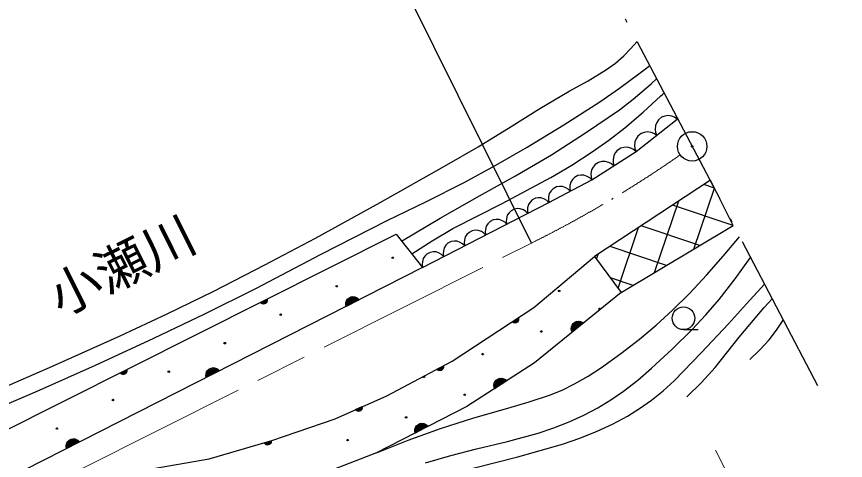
# Model space of a CAD drawing. Units: millimetres, scale not verified. Extents: x 67898 to 707898, y 1591 to 361591.
# Drawn here: x 238852 to 294848, y 263408 to 293418 of the extents above; entities that cross this region are included whole.
import ezdxf
from ezdxf.enums import TextEntityAlignment as Align

# ---------------------------------------------------------------- set-up
doc = ezdxf.new("R2010")
doc.units = ezdxf.units.MM
doc.header["$LTSCALE"] = 1000
doc.linetypes.add('CHAIN', pattern=[18.5, 12, -1.5, 3.5, -1.5])
doc.linetypes.add('LONG_DASHED_DOTTED', pattern=[15.25, 12, -1.5, 0.25, -1.5])
for name, color, linetype, lineweight in [('M-BGD', 7, 'Continuous', 25), ('M-BMK', 2, 'CHAIN', 13), ('M-BMK-LINE', 2, 'LONG_DASHED_DOTTED', 25), ('M-BMK-SRVR', 3, 'Continuous', 25), ('M-OTRS', 6, 'Continuous', 25), ('M-STR-HTXT', 7, 'Continuous', 13)]:
    doc.layers.add(name, color=color, linetype=linetype, lineweight=lineweight)
doc.styles.add('ＭＳ ゴシック', font='')
doc.styles.get('ＭＳ ゴシック').set_extended_font_data('MS Gothic')

msp = doc.modelspace()

# ---------------------------------------------------------------- linework, layer by layer
at = {"layer": 'M-BGD'}
for p, q in [((273633, 278103), (259839, 305947)), ((279877, 290766), (280339, 291230)), ((280339, 291230), (280779, 291722)), ((279306, 290276), (279877, 290766)), ((278704, 289839), (279306, 290276)), ((281262, 289826), (281625, 290109)), ((277466, 289082), (278704, 289839)), ((279596, 288569), (280899, 289545)), ((280899, 289545), (281262, 289826)), ((276189, 288372), (277466, 289082)), ((281755, 288902), (282094, 289213)), ((278265, 287648), (279596, 288569)), ((280517, 287831), (281413, 288595)), ((281413, 288595), (281755, 288902)), ((274212, 287204), (276189, 288372)), ((279584, 287115), (280517, 287831)), ((281186, 286951), (282386, 288055)), ((282386, 288055), (282488, 288152)), ((282488, 288152), (282597, 288255)), ((275817, 286094), (278265, 287648)), ((272277, 285990), (274212, 287204)), ((277295, 285564), (279584, 287115)), ((279955, 285901), (281186, 286951)), ((282857, 286723), (282638, 286685)), ((283114, 286677), (282857, 286723)), ((280702, 284289), (283483, 286489)), ((282096, 286256), (282009, 286052)), ((282218, 286438), (282096, 286256)), ((282433, 286608), (282218, 286438)), ((282638, 286685), (282433, 286608)), ((283304, 286608), (283114, 286677)), ((283483, 286489), (283304, 286608)), ((270039, 284619), (272277, 285990)), ((273346, 284596), (275817, 286094)), ((278865, 285057), (279955, 285901)), ((281248, 285585), (281043, 285508)), ((281467, 285623), (281248, 285585)), ((281723, 285577), (281467, 285623)), ((282009, 286052), (281994, 285792)), ((281994, 285792), (282022, 285593)), ((282022, 285593), (282092, 285389)), ((274980, 284070), (277295, 285564)), ((277747, 284267), (278865, 285057)), ((280705, 285156), (280618, 284952)), ((280828, 285338), (280705, 285156)), ((281043, 285508), (280828, 285338)), ((281914, 285508), (281723, 285577)), ((282092, 285389), (281914, 285508)), ((267768, 283298), (270039, 284619)), ((271238, 283369), (273346, 284596)), ((279670, 284513), (279438, 284365)), ((279881, 284570), (279670, 284513)), ((280103, 284585), (279881, 284570)), ((280353, 284514), (280103, 284585)), ((280536, 284425), (280353, 284514)), ((280618, 284952), (280604, 284692)), ((280604, 284692), (280631, 284493)), ((280631, 284493), (280702, 284289)), ((272560, 282653), (274980, 284070)), ((276362, 283371), (277747, 284267)), ((277714, 282380), (280702, 284289)), ((279191, 284003), (279151, 283745)), ((279298, 284197), (279191, 284003)), ((279438, 284365), (279298, 284197)), ((280702, 284289), (280536, 284425)), ((269102, 282195), (271238, 283369)), ((274955, 282533), (276362, 283371)), ((277944, 283411), (277804, 283243)), ((278176, 283559), (277944, 283411)), ((278387, 283615), (278176, 283559)), ((278609, 283630), (278387, 283615)), ((278859, 283559), (278609, 283630)), ((279042, 283471), (278859, 283559)), ((279208, 283335), (279042, 283471)), ((279151, 283745), (279158, 283545)), ((279158, 283545), (279208, 283335)), ((263415, 280843), (267768, 283298)), ((277697, 283048), (277656, 282791)), ((277656, 282791), (277664, 282590)), ((277804, 283243), (277697, 283048)), ((270117, 281292), (272560, 282653)), ((271656, 280781), (274955, 282533)), ((274808, 280844), (277714, 282380)), ((276297, 282230), (276239, 281996)), ((276410, 282402), (276297, 282230)), ((276552, 282547), (276410, 282402)), ((276777, 282666), (276552, 282547)), ((276977, 282701), (276777, 282666)), ((277183, 282699), (276977, 282701)), ((277409, 282614), (277183, 282699)), ((277571, 282518), (277409, 282614)), ((277714, 282380), (277571, 282518)), ((277664, 282590), (277714, 282380)), ((285738, 282366), (277901, 277191)), ((287257, 279286), (285738, 282366)), ((266506, 280890), (269102, 282195)), ((275100, 281779), (274958, 281634)), ((275325, 281898), (275100, 281779)), ((275524, 281934), (275325, 281898)), ((275730, 281931), (275524, 281934)), ((275956, 281846), (275730, 281931)), ((276118, 281750), (275956, 281846)), ((276261, 281612), (276118, 281750)), ((276239, 281996), (276231, 281810)), ((276231, 281810), (276261, 281612)), ((284607, 277700), (286006, 281822)), ((286006, 281822), (285285, 282067)), ((267468, 279790), (270117, 281292)), ((273901, 281132), (273680, 281018)), ((274095, 281165), (273901, 281132)), ((274295, 281160), (274095, 281165)), ((274514, 281075), (274295, 281160)), ((274787, 281228), (274778, 281042)), ((274844, 281462), (274787, 281228)), ((274958, 281634), (274844, 281462)), ((259041, 278444), (263415, 280843)), ((263884, 279638), (266506, 280890)), ((266283, 276453), (274808, 280844)), ((268327, 279082), (271656, 280781)), ((273428, 280713), (273370, 280486)), ((273541, 280879), (273428, 280713)), ((273680, 281018), (273541, 280879)), ((274671, 280980), (274514, 281075)), ((274808, 280844), (274671, 280980)), ((274778, 281042), (274808, 280844)), ((281957, 276114), (283599, 280954)), ((287257, 279286), (283172, 280672)), ((272007, 279982), (271949, 279754)), ((272120, 280147), (272007, 279982)), ((272259, 280287), (272120, 280147)), ((272480, 280400), (272259, 280287)), ((272674, 280433), (272480, 280400)), ((272874, 280428), (272674, 280433)), ((273093, 280343), (272874, 280428)), ((273250, 280248), (273093, 280343)), ((273387, 280112), (273250, 280248)), ((273370, 280486), (273360, 280305)), ((273360, 280305), (273387, 280112)), ((259440, 277357), (263884, 279638)), ((264858, 278242), (267468, 279790)), ((270838, 279555), (270699, 279415)), ((271059, 279668), (270838, 279555)), ((271253, 279701), (271059, 279668)), ((271453, 279696), (271253, 279701)), ((271672, 279611), (271453, 279696)), ((271829, 279517), (271672, 279611)), ((271966, 279381), (271829, 279517)), ((271949, 279754), (271939, 279573)), ((271939, 279573), (271966, 279381)), ((266918, 278253), (268327, 279082)), ((269638, 278936), (269418, 278823)), ((269832, 278969), (269638, 278936)), ((270032, 278964), (269832, 278969)), ((270251, 278879), (270032, 278964)), ((270408, 278785), (270251, 278879)), ((270529, 279022), (270518, 278841)), ((270587, 279250), (270529, 279022)), ((270699, 279415), (270587, 279250)), ((279488, 275063), (280877, 279156)), ((279708, 274768), (287257, 279286)), ((285005, 277938), (281059, 279277)), ((229302, 261013), (264498, 278695)), ((255627, 276625), (259041, 278444)), ((264498, 278695), (266283, 276453)), ((269166, 278518), (269108, 278290)), ((269278, 278684), (269166, 278518)), ((269418, 278823), (269278, 278684)), ((270545, 278649), (270408, 278785)), ((270518, 278841), (270545, 278649)), ((286592, 277211), (287699, 278523)), ((265547, 277377), (266918, 278253)), ((267745, 277786), (267687, 277558)), ((267857, 277952), (267745, 277786)), ((267997, 278091), (267857, 277952)), ((268217, 278205), (267997, 278091)), ((268411, 278237), (268217, 278205)), ((268611, 278232), (268411, 278237)), ((268830, 278148), (268611, 278232)), ((268987, 278053), (268830, 278148)), ((269125, 277917), (268987, 278053)), ((269108, 278290), (269097, 278110)), ((269097, 278110), (269125, 277917)), ((282753, 276590), (278947, 277882)), ((255026, 275037), (259440, 277357)), ((266436, 277220), (266324, 277054)), ((266576, 277359), (266436, 277220)), ((266796, 277473), (266576, 277359)), ((266990, 277505), (266796, 277473)), ((267190, 277501), (266990, 277505)), ((267410, 277416), (267190, 277501)), ((267566, 277321), (267410, 277416)), ((267704, 277185), (267566, 277321)), ((267687, 277558), (267676, 277378)), ((267676, 277378), (267704, 277185)), ((273794, 273742), (277901, 277191)), ((277901, 277191), (279708, 274768)), ((277901, 277191), (279708, 274768)), ((278037, 277010), (278155, 277359)), ((285455, 275924), (286592, 277211)), ((252186, 274859), (255627, 276625)), ((266266, 276827), (266255, 276646)), ((266255, 276646), (266283, 276453)), ((266324, 277054), (266266, 276827)), ((287394, 275691), (288433, 277123)), ((266283, 276453), (228487, 257222)), ((280500, 275242), (278967, 275763)), ((284328, 274721), (285455, 275924)), ((286309, 274299), (287394, 275691)), ((251582, 273324), (255026, 275037)), ((288160, 273985), (289376, 275325)), ((249024, 273319), (252186, 274859)), ((261105, 274029), (261839, 274402)), ((261770, 274438), (261122, 274108)), ((261147, 274191), (261686, 274465)), ((261211, 274302), (261299, 274389)), ((261553, 274467), (261221, 274299)), ((261299, 274389), (261437, 274459)), ((261437, 274459), (261558, 274479)), ((261558, 274479), (261684, 274475)), ((261684, 274475), (261821, 274421)), ((261821, 274421), (261918, 274362)), ((279708, 274768), (273836, 270004)), ((283158, 273560), (284328, 274721)), ((255327, 274087), (255774, 274312)), ((255370, 274045), (255327, 274087)), ((255777, 274278), (255352, 274065)), ((255418, 274014), (255370, 274045)), ((255378, 274043), (255780, 274245)), ((255777, 274209), (255409, 274024)), ((255487, 273987), (255418, 274014)), ((255444, 274006), (255769, 274169)), ((255756, 274128), (255486, 273992)), ((255549, 273985), (255487, 273987)), ((255610, 273995), (255549, 273985)), ((255552, 273991), (255718, 274074)), ((255679, 274029), (255610, 273995)), ((255724, 274073), (255679, 274029)), ((255759, 274124), (255724, 274073)), ((255778, 274195), (255759, 274124)), ((255774, 274312), (255782, 274252)), ((255782, 274252), (255778, 274195)), ((261096, 273943), (261103, 274056)), ((261113, 273823), (261096, 273943)), ((261903, 274365), (261100, 273957)), ((261103, 274056), (261140, 274198)), ((261106, 273890), (261953, 274320)), ((262004, 274276), (261113, 273823)), ((261140, 274198), (261211, 274302)), ((261918, 274362), (262004, 274276)), ((285421, 273262), (286309, 274299)), ((286940, 272651), (288160, 273985)), ((289359, 273757), (289621, 274045)), ((289621, 274045), (289893, 274339)), ((245844, 271838), (249024, 273319)), ((248120, 271670), (251582, 273324)), ((268291, 270128), (273794, 273742)), ((282068, 272563), (283158, 273560)), ((284489, 272264), (285421, 273262)), ((287676, 271741), (289359, 273757)), ((272336, 272784), (272754, 273058)), ((272384, 272746), (272336, 272784)), ((272761, 273025), (272364, 272765)), ((272435, 272722), (272384, 272746)), ((272391, 272745), (272768, 272992)), ((272769, 272956), (272425, 272730)), ((272506, 272703), (272435, 272722)), ((272461, 272717), (272765, 272916)), ((272757, 272874), (272505, 272708)), ((272569, 272708), (272506, 272703)), ((272628, 272724), (272569, 272708)), ((272571, 272714), (272727, 272816)), ((272693, 272767), (272628, 272724)), ((272732, 272815), (272693, 272767)), ((272761, 272870), (272732, 272815)), ((272754, 273058), (272769, 272999)), ((272772, 272943), (272761, 272870)), ((272769, 272999), (272772, 272943)), ((276898, 272810), (276333, 272352)), ((276333, 272272), (276972, 272790)), ((276340, 272438), (276810, 272820)), ((277043, 272767), (276344, 272200)), ((276364, 272136), (277101, 272734)), ((277160, 272701), (276384, 272071)), ((276679, 272794), (276390, 272559)), ((276447, 272664), (276568, 272761)), ((276568, 272761), (276682, 272806)), ((276682, 272806), (276806, 272829)), ((276806, 272829), (276951, 272805)), ((276951, 272805), (277059, 272767)), ((277059, 272767), (277160, 272701)), ((290185, 272214), (290646, 272902)), ((276325, 272298), (276332, 272445)), ((276342, 272186), (276325, 272298)), ((276332, 272445), (276380, 272561)), ((276384, 272071), (276342, 272186)), ((276380, 272561), (276447, 272664)), ((280945, 271618), (282068, 272563)), ((283140, 270928), (284489, 272264)), ((283910, 272254), (284905, 272254)), ((285132, 270705), (286940, 272651)), ((289691, 271566), (290185, 272214)), ((241284, 269792), (245844, 271838)), ((244191, 269856), (248120, 271670)), ((279673, 270628), (280945, 271618)), ((286048, 269696), (287676, 271741)), ((289055, 270878), (289691, 271566)), ((278362, 269684), (279673, 270628)), ((281752, 269636), (283140, 270928)), ((283276, 268795), (285132, 270705)), ((288379, 270236), (289055, 270878)), ((263856, 267787), (268291, 270128)), ((273836, 270004), (269277, 267047)), ((236713, 267794), (241284, 269792)), ((240245, 268100), (244191, 269856)), ((245854, 269328), (246301, 269553)), ((246303, 269519), (245879, 269306)), ((245904, 269284), (246306, 269486)), ((246304, 269449), (245936, 269265)), ((245970, 269247), (246295, 269410)), ((246282, 269369), (246012, 269233)), ((246286, 269365), (246250, 269314)), ((246305, 269436), (246286, 269365)), ((246301, 269553), (246308, 269493)), ((246308, 269493), (246305, 269436)), ((252454, 269557), (251651, 269149)), ((251654, 269248), (251691, 269391)), ((251657, 269222), (252390, 269595)), ((251658, 269082), (252504, 269513)), ((252555, 269468), (251664, 269015)), ((252321, 269630), (251673, 269300)), ((251691, 269391), (251762, 269494)), ((251698, 269383), (252237, 269657)), ((251762, 269494), (251850, 269581)), ((252104, 269660), (251772, 269491)), ((251850, 269581), (251988, 269651)), ((251988, 269651), (252110, 269671)), ((252110, 269671), (252235, 269667)), ((252235, 269667), (252372, 269613)), ((252372, 269613), (252469, 269554)), ((252469, 269554), (252555, 269468)), ((267248, 269577), (267690, 269810)), ((267291, 269535), (267248, 269577)), ((267693, 269777), (267273, 269555)), ((267340, 269505), (267291, 269535)), ((267299, 269533), (267697, 269743)), ((267695, 269707), (267331, 269515)), ((267409, 269480), (267340, 269505)), ((267366, 269498), (267687, 269667)), ((267675, 269626), (267408, 269485)), ((267472, 269479), (267409, 269480)), ((267532, 269490), (267472, 269479)), ((267474, 269484), (267639, 269571)), ((267601, 269526), (267532, 269490)), ((267644, 269570), (267601, 269526)), ((267679, 269622), (267644, 269570)), ((267696, 269693), (267679, 269622)), ((267690, 269810), (267699, 269750)), ((267699, 269750), (267696, 269693)), ((277472, 269104), (278362, 269684)), ((280816, 268835), (281752, 269636)), ((285116, 268682), (286048, 269696)), ((245896, 269285), (245854, 269328)), ((245945, 269255), (245896, 269285)), ((246013, 269228), (245945, 269255)), ((246076, 269226), (246013, 269228)), ((246137, 269236), (246076, 269226)), ((246079, 269232), (246245, 269315)), ((246206, 269270), (246137, 269236)), ((246250, 269314), (246206, 269270)), ((251647, 269135), (251654, 269248)), ((251664, 269015), (251647, 269135)), ((271108, 268459), (271798, 268906)), ((271866, 268876), (271111, 268386)), ((271726, 268934), (271116, 268538)), ((271124, 268320), (271921, 268837)), ((271132, 268623), (271640, 268953)), ((271976, 268798), (271137, 268254)), ((271185, 268741), (271263, 268836)), ((271507, 268941), (271195, 268738)), ((271263, 268836), (271393, 268920)), ((271393, 268920), (271512, 268953)), ((271512, 268953), (271637, 268962)), ((271637, 268962), (271778, 268923)), ((271778, 268923), (271882, 268874)), ((271882, 268874), (271976, 268798)), ((276555, 268577), (277472, 269104)), ((279844, 268082), (280816, 268835)), ((282532, 268114), (283276, 268795)), ((271103, 268485), (271125, 268630)), ((271108, 268372), (271103, 268485)), ((271137, 268254), (271108, 268372)), ((271125, 268630), (271185, 268741)), ((275749, 268185), (276555, 268577)), ((284145, 267714), (285116, 268682)), ((235654, 266122), (240245, 268100)), ((260365, 266226), (263856, 267787)), ((273486, 267370), (274918, 267847)), ((274918, 267847), (275749, 268185)), ((278995, 267500), (279844, 268082)), ((281748, 267478), (282532, 268114)), ((272040, 266951), (273486, 267370)), ((278113, 266968), (278995, 267500)), ((280946, 266917), (281748, 267478)), ((261748, 266844), (262204, 267048)), ((261788, 266799), (261748, 266844)), ((262205, 267015), (261772, 266821)), ((261836, 266767), (261788, 266799)), ((261796, 266797), (262207, 266981)), ((262202, 266945), (261827, 266777)), ((261903, 266737), (261836, 266767)), ((261860, 266758), (262192, 266906)), ((262178, 266865), (261902, 266742)), ((261965, 266732), (261903, 266737)), ((262026, 266739), (261965, 266732)), ((261968, 266737), (262138, 266813)), ((262097, 266770), (262026, 266739)), ((262143, 266811), (262097, 266770)), ((262181, 266861), (262143, 266811)), ((262203, 266931), (262181, 266861)), ((262209, 266988), (262203, 266931)), ((262204, 267048), (262209, 266988)), ((269277, 267047), (263158, 263926)), ((269753, 266284), (272040, 266951)), ((277165, 266467), (278113, 266968)), ((280118, 266410), (280946, 266917)), ((256094, 264748), (260365, 266226)), ((267498, 265565), (269753, 266284)), ((275147, 265611), (276191, 266021)), ((276191, 266021), (277165, 266467)), ((279101, 265868), (280118, 266410)), ((265314, 264772), (267498, 265565)), ((265755, 265380), (265762, 265493)), ((266561, 265803), (265760, 265394)), ((265762, 265493), (265799, 265636)), ((265765, 265466), (266497, 265840)), ((265766, 265327), (266612, 265758)), ((266663, 265714), (265772, 265260)), ((266429, 265875), (265781, 265545)), ((265799, 265636), (265870, 265739)), ((265806, 265628), (266345, 265903)), ((265870, 265739), (265957, 265826)), ((266212, 265905), (265880, 265736)), ((265957, 265826), (266096, 265896)), ((266096, 265896), (266217, 265916)), ((266217, 265916), (266343, 265913)), ((266343, 265913), (266479, 265859)), ((266479, 265859), (266577, 265799)), ((266577, 265799), (266663, 265714)), ((274083, 265259), (275147, 265611)), ((278068, 265384), (279101, 265868)), ((242539, 264843), (242661, 264863)), ((242661, 264863), (242786, 264859)), ((242786, 264859), (242923, 264806)), ((265772, 265260), (265755, 265380)), ((272010, 264695), (274083, 265259)), ((275743, 264500), (276911, 264912)), ((276911, 264912), (278068, 265384)), ((242198, 264328), (242205, 264441)), ((242215, 264207), (242198, 264328)), ((243005, 264749), (242203, 264341)), ((242205, 264441), (242242, 264583)), ((242208, 264414), (242941, 264787)), ((242209, 264274), (243055, 264705)), ((243106, 264660), (242215, 264207)), ((242872, 264822), (242224, 264492)), ((242242, 264583), (242313, 264686)), ((242249, 264575), (242788, 264849)), ((242313, 264686), (242401, 264773)), ((242655, 264852), (242323, 264683)), ((242401, 264773), (242539, 264843)), ((242923, 264806), (243020, 264746)), ((243020, 264746), (243106, 264660)), ((251864, 263516), (256094, 264748)), ((255583, 264599), (256064, 264739)), ((255618, 264549), (255583, 264599)), ((256060, 264705), (255604, 264572)), ((255660, 264511), (255618, 264549)), ((255625, 264546), (256057, 264672)), ((256048, 264636), (255653, 264521)), ((255722, 264471), (255660, 264511)), ((255683, 264498), (256032, 264599)), ((256012, 264561), (255722, 264476)), ((255783, 264458), (255722, 264471)), ((255845, 264456), (255783, 264458)), ((255787, 264463), (255966, 264515)), ((255919, 264478), (255845, 264456)), ((255971, 264512), (255919, 264478)), ((256015, 264557), (255971, 264512)), ((256046, 264623), (256015, 264557)), ((256060, 264678), (256046, 264623)), ((256064, 264739), (256060, 264678)), ((263158, 263926), (265314, 264772)), ((269919, 264190), (272010, 264695)), ((272718, 263660), (275743, 264500)), ((263158, 263926), (257326, 261667)), ((266482, 263248), (268191, 263748)), ((268191, 263748), (269919, 264190)), ((247448, 262748), (251864, 263516)), ((269689, 262881), (272718, 263660))]:
    msp.add_line(p, q, dxfattribs=at)
for centre, radius in [((284492, 284640), 30), ((264265, 277110), 49.8), ((260484, 275186), 49.8), ((275510, 274869), 49.8), ((256703, 273262), 49.8), ((278254, 273657), 49.8), ((283910, 273019), 765), ((274298, 272125), 49.8), ((252922, 271338), 49.8), ((270342, 270592), 49.8), ((249140, 269414), 49.8), ((266385, 269060), 49.8), ((269130, 267848), 49.8), ((245359, 267490), 49.8), ((265173, 266316), 49.8), ((241578, 265566), 49.8), ((261217, 264783), 49.8)]:
    msp.add_circle(centre, radius, dxfattribs=at)
msp.add_arc((239019, 347890), 77900, 300.93855, 301.02295, dxfattribs=at)
at = {"layer": 'M-BMK'}
msp.add_line((226562, 254458), (273633, 278103), dxfattribs=at)
for start, end in [(301.52936, 304.9782), (296.38084, 300.43214)]:
    msp.add_arc((239019, 347890), 77900, start, end, dxfattribs=at)
at = {"layer": 'M-BMK-LINE'}
msp.add_line((266622, 318724), (292967, 268476), dxfattribs=at)
at = {"layer": 'M-BMK-SRVR'}
msp.add_circle((284492, 284640), 995, dxfattribs=at)
at = {"layer": 'M-OTRS'}
for radius in [49.8, 1.5]:
    msp.add_circle((284493, 284639), radius, dxfattribs=at)
at = {"layer": 'M-STR-HTXT'}
msp.add_line((286076, 264112), (294848, 246747), dxfattribs=at)

# ---------------------------------------------------------------- texts
at = {"layer": 'M-BGD', "style": 'ＭＳ ゴシック'}
msp.add_text('小瀬川', height=2566, rotation=26.4, dxfattribs=at).set_placement((242157, 272408), align=Align.BOTTOM_LEFT)

doc.saveas('drawing.dxf')
